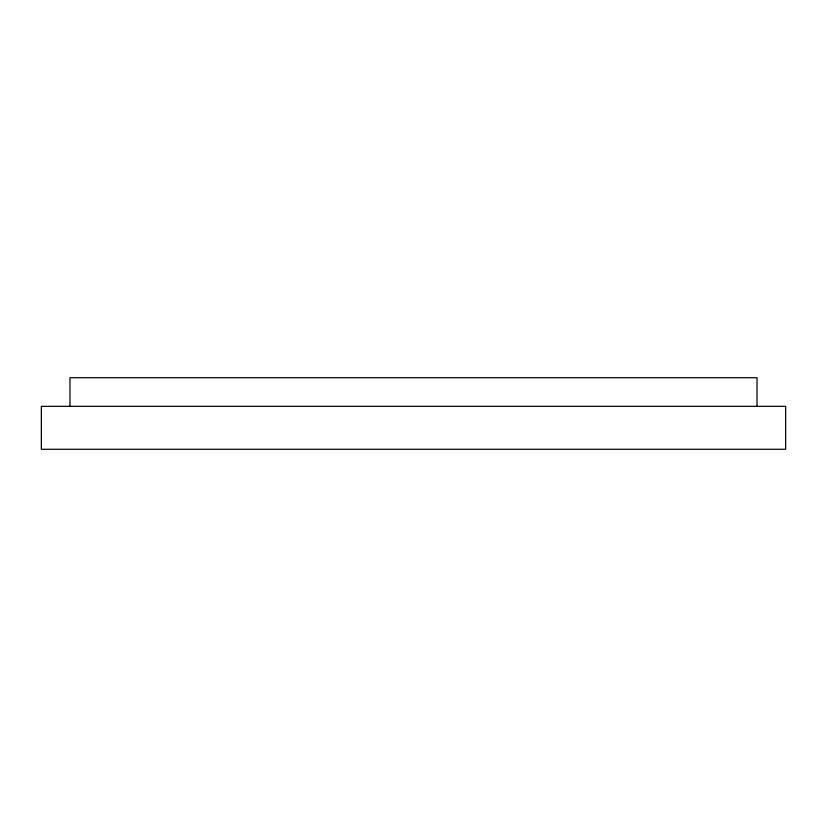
<?xml version="1.0" encoding="UTF-8"?>
<svg xmlns="http://www.w3.org/2000/svg" width="827" height="827" viewBox="0 0 827 827"><rect width="100%" height="100%" fill="white"/><g stroke="black" fill="none" stroke-linecap="round" stroke-linejoin="round"><path stroke-width="1.24" d="M757.025 406.346L757.025 377.712L69.975 377.712L69.975 406.346M785.65 406.346L41.35 406.346L41.35 449.288L785.65 449.288L785.65 406.346"/></g></svg>
